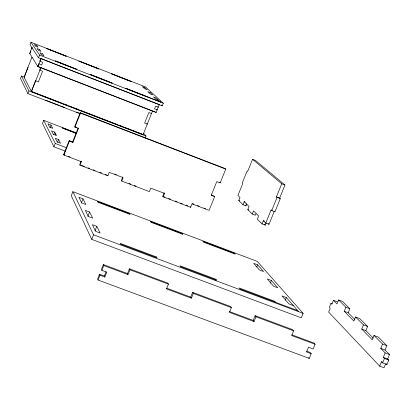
<?xml version="1.0" encoding="UTF-8"?>
<svg xmlns="http://www.w3.org/2000/svg" width="410" height="410" viewBox="0 0 410 410"><rect width="100%" height="100%" fill="white"/><g stroke="black" fill="none" stroke-linecap="round" stroke-linejoin="round"><path stroke-width="0.61" d="M30.97 42.261L29.997 44.746L38.519 57.784L162.257 105.888L163.318 103.233L145.483 86.905L30.97 42.261L39.575 55.094L163.318 103.233M32.047 47.427L29.71 53.402L37.889 66.64L156.113 112.499L159.28 104.55L158.947 104.232M29.848 53.628L30.683 50.912M32.19 47.647L31.801 48.641L31.657 48.426M24.462 77.172L21.474 76.019L20.5 78.505L27.885 93.593L80.452 113.842M24.231 77.5L27.998 67.291M38.519 57.784L39.575 55.094M37.73 66.374L38.781 63.693L41.635 65L42.686 62.315L39.831 61.013L40.882 58.333L53.905 63.581M37.889 66.64L41.051 58.584M27.885 93.593L28.936 90.912L21.474 76.019M40.636 67.609L39.703 69.987L42.553 71.294L38.35 81.995L35.506 80.678L31.319 91.353L57.154 101.316M152.438 111.177L143.075 134.675L31.473 91.65L41.036 67.276M76.48 132.932L43.685 120.361L42.486 123.415L53.935 146.811L65.293 151.141M50.056 127.669L51.071 125.096L47.97 123.907L49.625 127.146L52.767 128.345L51.071 125.096M53.689 134.757L54.735 132.112L51.542 130.892L53.3 134.321L56.534 135.561L54.735 132.112M55.206 134.89L55.627 133.824M53.935 146.811L55.258 143.459L43.685 120.361M57.543 142.28L58.62 139.554L55.335 138.298L57.195 141.942L60.531 143.213L58.62 139.554M211.273 194.97L214.112 196.057L214.65 196.636L209.11 210.376L192.023 203.867L190.64 207.306L163.185 196.856L164.569 193.407L150.793 188.159L149.409 191.613L121.755 181.087L123.133 177.622L109.255 172.333L107.876 175.803L80.011 165.194L81.39 161.714L63.904 155.057L63.642 154.544L69.146 140.615L72.642 141.952L72.924 142.439L78.443 128.468L78.156 128.007L72.642 141.952M214.65 196.636L211.237 195.329L216.787 181.568L220.201 182.88L225.756 169.104L225.192 168.571L80.181 112.699L74.661 126.664L74.943 127.12L78.443 128.468M63.904 155.057L69.418 141.096L69.146 140.615M74.943 127.12L80.473 113.129L80.181 112.699M72.872 191.675L71.278 195.693L91.727 239.368L301.294 317.832L303.128 313.358L257.285 261.39L72.872 191.675L93.547 234.792L303.128 313.358M81.395 202.909L83.004 198.84L78.92 197.297L81.677 202.924L85.839 204.493L83.004 198.84M87.919 216.244L89.605 212.006L85.347 210.402L88.345 216.521L92.68 218.151L89.605 212.006M95.023 230.753L96.78 226.33L92.337 224.665L95.612 231.337L100.137 233.034L96.78 226.33M91.727 239.368L93.547 234.792M122.764 177.069L121.386 180.528L121.755 181.087M145.176 138.165L146.022 136.048L143.52 133.204M127.489 273.572L129.411 268.781L129.944 269.785L128.017 274.597L127.489 273.572L103.356 264.583L101.439 269.39L101.9 270.4L106.749 272.204L104.827 277.016L104.355 275.991L99.522 274.193L97.606 278.995L98.057 280.03L309.278 358.391L311.21 353.686L310.216 352.482L306.721 351.185M98.057 280.03L99.978 275.218L99.522 274.193M101.9 270.4L103.827 265.583L103.356 264.583M104.355 275.991L106.062 271.722M163.185 196.856L162.744 196.272L164.123 192.828L164.569 193.407M129.411 268.781L167.808 283.105L168.443 284.145L166.516 288.932L191.393 298.203L193.325 293.427L192.628 292.361L190.701 297.127L191.393 298.203M274.946 211.811L274.321 211.227L269.006 224.306L265.772 223.071L271.087 209.992L271.707 210.571L274.946 211.811L280.276 198.696L279.646 198.138L284.97 185.023L255.522 160.489L252.545 159.336L247.671 171.39L247.143 170.924L242.284 182.942L242.802 183.429L237.943 195.452L239.999 197.492L238.774 200.516L242.956 204.723L245.99 205.881L246.815 203.842M242.956 204.723L244.196 201.659L245.206 202.048M215.475 280.384L215.926 279.261L179.97 265.777L180.6 266.715L216.644 280.23L215.926 279.261M255.983 213.661L255.343 215.235L252.222 214.046L247.794 209.592L249.054 206.481L244.196 201.659M252.222 214.046L253.503 210.894L258.648 216.003L257.352 219.201L262.046 223.927L265.26 225.151L266.136 222.989M262.046 223.927L263.369 220.683L264.435 221.092M192.628 292.361L230.594 306.526L231.389 307.623L229.457 312.379L254.056 321.542L255.989 316.797L255.133 315.68L253.206 320.41L254.056 321.542M280.276 198.696L276.412 196.892L281.737 183.777L252.545 159.336M271.707 210.571L277.037 197.446M256.737 267.094L257.664 264.814L253.698 263.317L259.53 270.031L263.558 271.553L257.664 264.814M270.333 283.1L271.394 280.502L267.269 278.949L273.598 286.236L277.795 287.815L271.394 280.502M285.206 300.253L286.308 297.547L282.013 295.933L288.906 303.871L293.283 305.517M255.133 315.68L292.673 329.686L293.621 330.834L291.689 335.559L315.08 344.272L313.143 348.982L308.474 347.244L306.542 351.954L311.21 353.686M332.074 303.759L330.972 303.344L329.363 307.254L330.234 308.156L328.62 312.071L379.686 366.125L384.021 367.739L385.62 363.89M337.322 301.781L333.453 300.32L331.844 304.24L330.972 303.344M354.829 319.482L348.208 312.784L349.863 308.766L342.514 301.432L338.614 299.961L336.984 303.912L333.453 300.32M373.336 338.194L365.858 330.634L367.585 326.447L359.616 318.493L355.562 316.971L353.866 321.081L344.236 311.292L345.896 307.269L338.614 299.961M379.686 366.125L381.51 361.722L382.612 362.876L386.963 364.5L388.793 360.088L387.675 358.94L389.5 354.537L385.057 350.043L386.866 345.676L378.189 337.02L373.966 335.436L372.193 339.721L361.733 329.081L363.46 324.894L355.562 316.971M389.5 354.537L385.159 352.913L380.757 348.433L382.566 344.067L373.966 335.436M388.793 360.088L384.442 358.463L383.335 357.32L385.159 352.913M382.612 362.876L384.442 358.463M381.51 361.722L382.591 362.127M129.944 269.785L168.443 284.145M193.325 293.427L231.389 307.623M255.989 316.797L293.621 330.834M166.475 288.102L190.701 297.127M229.262 311.492L253.206 320.41M291.94 334.842L314.075 343.088L315.08 344.272M103.827 265.583L128.017 274.597M99.978 275.218L104.827 277.016M297.783 310.657L239.947 288.968L239.179 287.979L274.751 301.319L275.607 302.339M382.566 344.067L386.866 345.676M380.757 348.433L385.057 350.043M383.335 357.32L387.675 358.94M345.896 307.269L349.863 308.766M344.236 311.292L348.208 312.784M363.46 324.894L367.585 326.447M361.733 329.081L365.858 330.634M81.498 165.343L84.455 166.47M88.006 167.823L89.78 168.5M93.331 169.848L95.105 170.524M99.84 172.328L101.613 173.005M105.165 174.352L106.938 175.029M129.022 183.434L130.785 184.105M134.306 185.448L136.069 186.119M162.744 196.272L165.127 197.179M168.7 198.537L170.488 199.219M175.249 201.033L177.038 201.715M180.615 203.073L182.399 203.755M185.976 205.113L187.76 205.794M69.418 141.096L72.924 142.439M247.794 209.592L248.824 209.981M55.258 143.459L66.543 147.764M63.642 154.544L64.806 154.99M68.301 156.318L70.043 156.984M114.682 173.994L116.414 174.65M192.111 203.493L193.879 204.165M197.405 205.512L199.173 206.184M203.878 207.978L205.641 208.649M276.412 196.892L279.646 198.138M75.245 126.89L76.993 127.561M76.644 133.311L62.315 127.817L62.54 128.217L76.296 133.491M271.087 209.992L272.168 210.402M238.774 200.516L239.773 200.9M281.737 183.777L284.97 185.023M58.343 101.772L62.494 103.371M63.678 103.832L67.824 105.426M69.008 105.882L73.144 107.481M74.328 107.938L78.464 109.531M79.648 109.988L97.334 116.804M107.917 120.883L97.923 117.029L98.169 117.362M117.885 124.727L108.506 121.114L108.768 121.452M119.059 125.178L123.164 126.762M124.338 127.213L140.138 133.306M140.661 133.511L142.239 134.116M28.936 90.912L146.022 136.048M80.473 113.129L225.756 169.104M45.607 100.173L59.265 105.437M60.454 105.893L64.611 107.492M76.45 112.058L79.407 113.196M38.263 66.584L39.878 67.209M40.416 67.419L153.15 111.156M153.673 111.361L155.252 111.971M158.665 100.353L156.046 99.333L153.448 96.924L156.036 97.928L160.679 102.208M160.341 101.895L125.691 88.237L147.149 96.765M54.489 63.806L75.927 72.139M76.506 72.365L89.816 77.541M90.41 77.772L145.504 99.189M146.093 99.42L159.28 104.55M161.32 105.016L162.257 105.888M157.891 106.882L158.224 107.2L155.59 106.175L154.534 108.829L157.168 109.849L156.835 109.531M155.779 112.176L156.113 112.499M268.196 223.506L269.006 224.306M263.369 220.683L265.772 223.071M245.149 205.041L245.99 205.881M264.399 224.29L265.26 225.151M151.177 113.206L151.5 113.534L148.871 112.509L144.653 123.092L147.287 124.107L146.97 123.769M219.647 182.322L220.201 182.88M386.22 363.726L386.963 364.5M286.308 297.547L298.695 311.697M142.762 134.321L143.075 134.675M129.611 129.247L129.903 129.601M190.143 206.701L190.64 207.306M308.617 357.582L309.278 358.391M76.696 108.85L76.911 109.168M66.051 104.745L66.251 105.062M107.533 175.254L107.876 175.803M32.041 57.564L31.898 57.328L24.098 77.239L31.473 91.65M44.7 96.514L45.044 97.124M81.39 161.714L81.098 161.197L79.719 164.666L80.011 165.194M156.476 256.967L120.13 243.335L120.612 244.227L157.045 257.885L156.476 256.967M129.601 213.666L97.436 201.51L97.816 202.202L130.047 214.384L129.601 213.666M182.271 233.577L150.409 221.533L150.9 222.266L182.829 234.335L182.271 233.577M234.443 253.298L202.883 241.367L203.483 242.141L235.114 254.092L234.443 253.298M65.954 56.052L46.069 48.303L66.143 56.283L65.954 56.052M98.61 68.783L78.843 61.08L98.841 69.029L98.61 68.783M131.077 81.441L111.423 73.779L131.354 81.703L131.077 81.441M36.849 45.489L34.337 44.511L35.521 46.248L38.063 47.237L36.849 45.489M144.786 87.561L142.321 86.602L144.674 88.78L147.164 89.754L144.786 87.561M39.647 49.528L37.074 48.523L38.32 50.353L40.923 51.368L39.647 49.528M150.27 92.614L147.743 91.63L150.219 93.926L152.771 94.92L150.27 92.614M42.594 53.771L39.954 52.746L41.266 54.668L43.937 55.709L42.594 53.771M76.762 69.198L55.355 60.87L76.983 69.464L76.762 69.198M111.904 82.871L90.63 74.594L112.176 83.158L111.904 82.871"/></g></svg>
